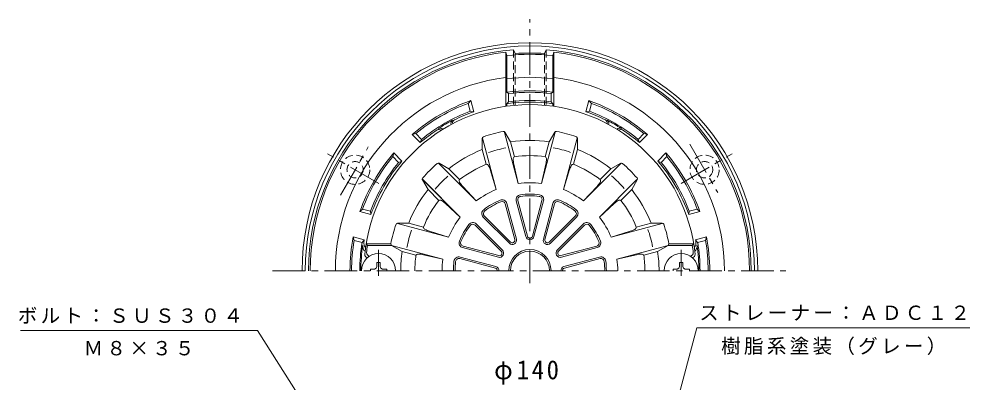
# Model space of a CAD drawing. Units: millimetres, scale not verified. Extents: x -187 to 150, y -231 to 277.
# Drawn here: x -171.1 to 121.1, y 164.8 to 276.5 of the extents above; entities that cross this region are included whole.
import ezdxf

# ---------------------------------------------------------------- set-up
doc = ezdxf.new("R2010")
doc.units = ezdxf.units.MM
doc.header["$LTSCALE"] = 2
doc.linetypes.add('CHAIN1', pattern=[8, 5, -1, 1, -1])
doc.linetypes.add('DASHED1', pattern=[1.8, 1.2, -0.6])
doc.layers.add('0-0_通り芯', color=4, linetype='Continuous', lineweight=9)
doc.layers.add('0-E', color=7, linetype='Continuous', lineweight=9)
doc.styles.add('ＭＳ ゴシック', font='')
doc.styles.get('ＭＳ ゴシック').set_extended_font_data('MS Gothic')

msp = doc.modelspace()

# ---------------------------------------------------------------- linework, layer by layer
at = {"layer": '0-0_通り芯', "color": 7, "linetype": 'CHAIN1'}
for p, q in [((-14.125, 195.415), (-14.125, 276.514)), ((-72.337, 222.411), (-63.767, 237.254)), ((35.051, 238.063), (43.62, 223.22)), ((-60.567, 226.05), (-76.288, 235.127)), ((32.318, 226.05), (48.039, 235.127)), ((-60.625, 197.614), (-60.625, 205.647)), ((32.375, 197.614), (32.375, 205.647)), ((-93.194, 199.237), (64.565, 199.237))]:
    msp.add_line(p, q, dxfattribs=at)
at = {"layer": '0-0_通り芯', "color": 2}
for p, q in [((-21.492, 266.334), (-21.492, 249.702)), ((-21.492, 266.334), (-21.206, 265.301)), ((-19.125, 267.053), (-18.625, 265.919)), ((-9.125, 267.053), (-9.625, 265.919)), ((-6.757, 266.334), (-7.043, 265.301)), ((-6.757, 266.334), (-6.757, 249.702)), ((-21.206, 265.301), (-21.206, 254.054)), ((-7.043, 265.301), (-7.043, 254.054)), ((-21.492, 258.554), (-21.206, 258.191)), ((-6.757, 258.554), (-7.043, 258.191)), ((-33.071, 250.628), (-32.257, 251.45)), ((-31.348, 248.06), (-32.257, 251.45)), ((-21.206, 254.054), (-20.706, 253.612)), ((-7.043, 254.054), (-7.543, 253.612)), ((3.099, 248.06), (4.007, 251.45)), ((4.822, 250.628), (4.007, 251.45)), ((-32.421, 248.202), (-33.071, 250.628)), ((-21.206, 250.522), (-21.206, 249.743)), ((-7.043, 250.522), (-7.043, 249.743)), ((4.172, 248.202), (4.822, 250.628)), ((-32.421, 248.202), (-31.348, 248.06)), ((4.172, 248.202), (3.099, 248.06)), ((-50.277, 241.046), (-49.157, 241.34)), ((-47.795, 238.564), (-50.277, 241.046)), ((-47.382, 239.565), (-49.157, 241.34)), ((19.133, 239.565), (20.908, 241.34)), ((19.546, 238.564), (22.028, 241.046)), ((22.028, 241.046), (20.908, 241.34)), ((-47.795, 238.564), (-47.382, 239.565)), ((19.546, 238.564), (19.133, 239.565)), ((-56.228, 234.269), (-55.934, 235.389)), ((-54.453, 232.494), (-56.228, 234.269)), ((-53.452, 232.907), (-55.934, 235.389)), ((25.203, 232.907), (27.685, 235.389)), ((26.203, 232.494), (27.979, 234.269)), ((27.979, 234.269), (27.685, 235.389)), ((-54.453, 232.494), (-53.452, 232.907)), ((26.203, 232.494), (25.203, 232.907)), ((-66.338, 217.368), (-65.516, 218.183)), ((-62.948, 216.46), (-66.338, 217.368)), ((-63.09, 217.533), (-65.516, 218.183)), ((-62.948, 216.46), (-63.09, 217.533)), ((34.699, 216.46), (34.841, 217.533)), ((34.699, 216.46), (38.089, 217.368)), ((34.841, 217.533), (37.266, 218.183)), ((38.089, 217.368), (37.266, 218.183)), ((-65.019, 208.733), (-68.409, 209.641)), ((-68.409, 209.641), (-68.104, 208.524)), ((-65.679, 207.874), (-68.104, 208.524)), ((-65.019, 208.733), (-65.679, 207.874)), ((36.77, 208.733), (40.16, 209.641)), ((36.77, 208.733), (37.429, 207.874)), ((37.429, 207.874), (39.855, 208.524)), ((40.16, 209.641), (39.855, 208.524))]:
    msp.add_line(p, q, dxfattribs=at)
at = {"layer": '0-0_通り芯', "color": 2, "linetype": 'DASHED1'}
for p, q in [((-19.125, 267.053), (-19.125, 249.991)), ((-18.625, 265.919), (-18.625, 250.038)), ((-9.625, 265.919), (-9.625, 250.038)), ((-9.125, 267.053), (-9.125, 249.991))]:
    msp.add_line(p, q, dxfattribs=at)
at = {"layer": '0-0_通り芯'}
for p, q in [((-28.758, 236.464), (-28.736, 239.886)), ((-24.435, 224.191), (-28.656, 239.947)), ((-17.673, 226.003), (-21.885, 241.722)), ((-10.576, 226.003), (-6.355, 241.758)), ((-8.184, 238.793), (-6.454, 241.746)), ((-3.815, 224.191), (0.397, 239.91)), ((-9.401, 234.254), (-8.184, 238.793)), ((-27.542, 231.924), (-28.758, 236.464)), ((-30.58, 220.642), (-42.088, 232.15)), ((-19.042, 231.974), (-17.673, 226.003)), ((-9.207, 231.974), (-10.576, 226.003)), ((2.331, 220.643), (13.865, 232.177)), ((10.798, 230.523), (13.773, 232.216)), ((-26.234, 230.047), (-24.435, 224.191)), ((-2.015, 230.047), (-3.815, 224.191)), ((7.475, 227.2), (10.798, 230.523)), ((-35.53, 215.693), (-47.277, 227.44)), ((-45.411, 224.159), (-47.103, 227.134)), ((-35.53, 215.693), (-47.064, 227.227)), ((-34.752, 225.129), (-30.58, 220.643)), ((6.503, 225.129), (2.331, 220.643)), ((7.281, 215.693), (18.788, 227.2)), ((-42.088, 220.836), (-45.411, 224.159)), ((-40.017, 219.864), (-35.53, 215.693)), ((-18.755, 208.79), (-21.697, 219.771)), ((-18.272, 208.919), (-21.214, 219.9)), ((-15.374, 209.696), (-18.316, 220.677)), ((-14.891, 209.825), (-17.833, 220.806)), ((-13.358, 209.825), (-10.416, 220.806)), ((-12.875, 209.696), (-9.933, 220.677)), ((-9.977, 208.919), (-7.035, 219.9)), ((-9.494, 208.79), (-6.552, 219.771)), ((11.767, 219.864), (7.281, 215.693)), ((-39.079, 209.547), (-54.798, 213.759)), ((-22.557, 205.548), (-30.596, 213.587)), ((-20.436, 207.67), (-28.475, 215.709)), ((-20.082, 208.023), (-28.121, 216.062)), ((-8.167, 208.023), (-0.128, 216.062)), ((-7.813, 207.67), (0.226, 215.709)), ((-5.692, 205.548), (2.347, 213.587)), ((10.83, 209.547), (26.549, 213.759)), ((-44.934, 211.346), (-39.079, 209.547)), ((-22.911, 205.195), (-30.95, 213.234)), ((-5.338, 205.195), (2.7, 213.234)), ((16.685, 211.346), (10.829, 209.547)), ((-56.858, 207.505), (-64.45, 207.505)), ((-64.45, 207.505), (-64.024, 207.005)), ((28.609, 207.505), (36.201, 207.505)), ((36.201, 207.505), (35.774, 207.005)), ((-40.89, 202.785), (-56.639, 207.005)), ((-53.382, 205.097), (-56.639, 207.005)), ((-49.141, 203.961), (-53.382, 205.097)), ((-23.807, 203.384), (-34.788, 206.327)), ((-23.677, 203.867), (-34.659, 206.81)), ((-4.572, 203.867), (6.409, 206.81)), ((-4.442, 203.384), (6.539, 206.327)), ((12.641, 202.785), (28.39, 207.005)), ((20.892, 203.961), (25.133, 205.097)), ((25.133, 205.097), (28.39, 207.005)), ((-46.861, 204.155), (-40.89, 202.785)), ((-24.713, 200.003), (-35.694, 202.946)), ((-24.583, 200.486), (-35.565, 203.429)), ((-3.666, 200.486), (7.315, 203.429)), ((-3.537, 200.003), (7.445, 202.946)), ((18.612, 204.155), (12.641, 202.785))]:
    msp.add_line(p, q, dxfattribs=at)
at = {"layer": '0-0_通り芯', "color": 6}
for p, q in [((-61.121, 201.737), (-61.143, 200.486)), ((-61.121, 201.737), (-60.625, 201.737)), ((-60.128, 201.737), (-60.625, 201.737)), ((-60.128, 201.737), (-60.106, 200.486)), ((31.879, 201.737), (31.857, 200.486)), ((31.879, 201.737), (32.375, 201.737)), ((32.872, 201.737), (32.375, 201.737)), ((32.872, 201.737), (32.894, 200.486)), ((-63.125, 199.733), (-61.874, 199.755)), ((-63.125, 199.733), (-63.125, 199.237)), ((-61.874, 199.755), (-61.376, 199.988)), ((-61.143, 200.486), (-61.376, 199.988)), ((-60.106, 200.486), (-59.874, 199.988)), ((-59.375, 199.755), (-59.874, 199.988)), ((-58.125, 199.733), (-59.375, 199.755)), ((-58.125, 199.733), (-58.125, 199.237)), ((29.876, 199.733), (31.126, 199.755)), ((29.876, 199.733), (29.876, 199.237)), ((31.126, 199.755), (31.625, 199.988)), ((31.857, 200.486), (31.625, 199.988)), ((32.894, 200.486), (33.126, 199.988)), ((33.625, 199.755), (33.126, 199.988)), ((34.875, 199.733), (33.625, 199.755)), ((34.875, 199.733), (34.875, 199.237))]:
    msp.add_line(p, q, dxfattribs=at)
at = {"layer": '0-0_通り芯', "color": 2}
for points in [[(-20.706, 253.612), (-20.706, 251.093), (-21.206, 250.522)], [(-7.543, 253.612), (-7.543, 251.093), (-7.043, 250.522)]]:
    msp.add_lwpolyline(points, dxfattribs=at)
at = {"layer": '0-0_通り芯'}
for points in [[(-18.849, 234.254), (-20.065, 238.793), (-21.795, 241.746)], [(-0.707, 231.924), (0.509, 236.464), (0.487, 239.886)], [(-35.724, 227.2), (-39.047, 230.523), (-42.022, 232.216)], [(13.839, 220.836), (17.162, 224.16), (18.854, 227.134)], [(-46.812, 212.654), (-51.351, 213.87), (-54.774, 213.849)], [(18.563, 212.654), (23.102, 213.871), (26.525, 213.849)], [(-56.858, 207.505), (-56.639, 207.005), (-64.024, 207.005)], [(28.609, 207.505), (28.39, 207.005), (35.774, 207.005)]]:
    msp.add_lwpolyline(points, dxfattribs=at)
at = {"layer": '0-0_通り芯', "color": 3, "linetype": 'DASHED1'}
for centre, radius in [((-67.818, 230.237), 4.5), ((39.569, 230.237), 4.5), ((-67.818, 230.237), 2.5), ((39.569, 230.237), 2.5)]:
    msp.add_circle(centre, radius, dxfattribs=at)
at = {"layer": '0-0_通り芯', "color": 3}
for radius in [70, 69]:
    msp.add_arc((-14.125, 199.237), radius, 0, 180, dxfattribs=at)
at = {"layer": '0-0_通り芯', "color": 2}
for centre, radius, start, end in [((-14.125, 199.237), 68, 94.21674, 180), ((-14.125, 199.237), 67.5, 96.26608, 180), ((-14.125, 199.237), 66.833, 86.13925, 93.86075), ((-14.125, 199.237), 68, 0, 85.78326), ((-14.125, 199.237), 67.5, 0, 83.73392), ((-14.125, 199.237), 66.443, 83.88185, 96.11815), ((-14.125, 199.237), 59.773, 97.08008, 180), ((-14.125, 199.237), 59.378, 83.15057, 96.84943), ((-14.125, 199.237), 59.773, 0, 82.91992), ((-14.125, 199.236), 55.273, 82.63885, 97.36052), ((-14.125, 199.236), 55.273, 109.15005, 130.84985), ((-14.125, 199.236), 54.773, 83.09845, 96.90092), ((-14.125, 199.236), 52.273, 82.76645, 97.2327), ((-14.125, 199.236), 55.273, 49.15016, 70.84996), ((-14.125, 199.236), 54.773, 110.23764, 129.76228), ((-14.125, 199.236), 51.773, 82.13849, 97.86151), ((-14.125, 199.236), 54.773, 50.23772, 69.76236), ((-14.125, 199.236), 52.273, 110.48886, 129.51105), ((-36.868, 244.63), 1, 116.61301, 193.99612), ((-14.124, 199.237), 51.773, 109.4312, 116.61276), ((-14.125, 199.237), 51.773, 63.38724, 70.5688), ((-14.125, 199.236), 52.273, 50.48895, 69.51114), ((8.619, 244.63), 1, 346.00388, 63.38699), ((-42.065, 241.63), 1, 46.00314, 123.38809), ((-14.125, 199.236), 51.934, 119.99982, 122.81317), ((-41.726, 242.044), 1, 36.04057, 122.8138), ((-14.124, 199.237), 51.934, 117.18681, 120.00015), ((-37.396, 244.544), 1, 117.1873, 203.95883), ((-14.125, 199.237), 51.934, 59.99985, 62.81319), ((9.147, 244.544), 1, 336.04117, 62.8127), ((-14.125, 199.236), 51.934, 57.18683, 60.00018), ((13.477, 242.044), 1, 57.1862, 143.95943), ((13.815, 241.63), 1, 56.61191, 133.99686), ((-14.125, 199.236), 51.773, 123.38719, 130.56874), ((-14.125, 199.236), 51.773, 49.43127, 56.61282), ((-14.124, 199.237), 55.273, 139.15007, 160.84987), ((-14.124, 199.237), 54.773, 140.23764, 159.76228), ((-14.125, 199.237), 55.273, 19.15013, 40.84993), ((-14.125, 199.237), 54.773, 20.23773, 39.76237), ((-14.124, 199.237), 52.273, 140.48889, 159.51108), ((-14.124, 199.237), 51.773, 139.43121, 160.56911), ((-14.125, 199.237), 51.773, 19.43089, 40.56879), ((-14.125, 199.237), 52.273, 20.48892, 39.51111), ((-14.125, 199.237), 55.273, 169.15015, 180.00011), ((-14.125, 199.237), 54.773, 170.23772, 180.00011), ((-14.125, 199.237), 52.273, 170.48894, 180.00012), ((-63.166, 207.737), 2, 170.16704, 223.21382), ((-14.125, 199.237), 51.773, 169.43123, 170.16713), ((34.917, 207.737), 2, 316.78618, 9.83296), ((-14.125, 199.237), 51.773, 9.83287, 10.56877), ((-14.125, 199.237), 52.273, 359.99988, 9.51106), ((-14.125, 199.237), 54.773, 359.99989, 9.76228), ((-14.125, 199.237), 55.273, 359.99989, 10.84984), ((-14.125, 199.237), 51.934, 171.36174, 180.00012), ((-63.492, 206.737), 2, 171.36157, 230.12915), ((35.243, 206.737), 2, 309.87085, 8.63843), ((-14.125, 199.237), 51.934, 359.99988, 8.63828)]:
    msp.add_arc(centre, radius, start, end, dxfattribs=at)
at = {"layer": '0-0_通り芯'}
for centre, radius, start, end in [((-14.125, 199.237), 51, 5.73918, 174.26082), ((-28.236, 239.883), 0.5, 109.14574, 179.63507), ((-14.125, 199.237), 43.526, 100.85364, 109.14647), ((-22.226, 241.493), 0.5, 30.36548, 100.85481), ((-6.023, 241.493), 0.5, 79.14574, 149.63507), ((-14.125, 199.237), 43.526, 70.85364, 79.14647), ((-0.013, 239.883), 0.5, 0.36548, 70.85481), ((-14.124, 199.237), 38.431, 101.0271, 109.30084), ((-14.124, 199.237), 40, 81.45947, 98.5406), ((-14.124, 199.237), 38.431, 71.0271, 79.30084), ((-14.124, 199.237), 40, 111.45947, 128.5406), ((-18.415, 233.54), 0.835, 121.24127, 181.61165), ((-14.124, 199.237), 35.334, 82.31683, 97.68327), ((-9.834, 233.54), 0.835, 358.38835, 58.75873), ((-14.125, 199.237), 40, 51.45947, 68.5406), ((-14.124, 199.237), 43.526, 130.85364, 139.14647), ((-42.269, 231.781), 0.5, 60.36548, 130.85481), ((-14.124, 199.237), 35.334, 112.31683, 127.68327), ((-27.56, 231.089), 0.835, 28.38835, 88.75873), ((-36.229, 226.783), 10.514, 18.08182, 26.57152), ((-8.755, 234.145), 10.514, 183.42848, 191.91818), ((-19.495, 234.145), 10.514, 348.08182, 356.57152), ((7.98, 226.783), 10.514, 153.42848, 161.91818), ((-0.689, 231.089), 0.835, 91.24127, 151.61165), ((-14.125, 199.237), 35.334, 52.31683, 67.68327), ((14.02, 231.781), 0.5, 49.14574, 119.63507), ((-14.125, 199.237), 43.526, 40.85364, 49.14647), ((-14.125, 199.237), 38.431, 131.0271, 139.30084), ((-14.124, 199.237), 38.431, 41.0271, 49.30084), ((-46.669, 227.381), 0.5, 139.14574, 209.63507), ((-34.992, 226.798), 0.835, 151.24127, 211.61165), ((-26.928, 232.153), 10.514, 213.42848, 221.91818), ((-14.124, 199.237), 27, 82.4491, 97.55257), ((-1.321, 232.153), 10.514, 318.08182, 326.57152), ((6.743, 226.799), 0.835, 328.38835, 28.75873), ((18.419, 227.382), 0.5, 330.36548, 40.85481), ((-14.124, 199.237), 40, 141.45947, 158.5406), ((-14.124, 199.237), 27, 112.4491, 127.55257), ((-16.868, 221.065), 1.5, 97.16284, 195.0007), ((-14.124, 199.237), 23.5, 82.83824, 97.16333), ((-14.124, 199.237), 23, 82.83824, 97.16333), ((-11.381, 221.065), 1.5, 344.99875, 82.83661), ((-14.124, 199.237), 27, 52.4491, 67.55257), ((-14.125, 199.237), 40, 21.45947, 38.5406), ((-14.124, 199.237), 35.334, 142.31683, 157.68327), ((-41.686, 220.104), 0.835, 58.38835, 118.75873), ((-47.041, 212.04), 10.514, 48.08182, 56.57152), ((-14.124, 199.237), 23.5, 112.83824, 127.16333), ((-14.124, 199.237), 23, 112.83824, 127.16333), ((-22.663, 219.512), 1.5, 14.99875, 112.83661), ((-22.663, 219.512), 1, 14.99875, 112.83661), ((-16.868, 221.065), 1, 97.16284, 195.0007), ((-11.381, 221.065), 1, 344.99875, 82.83661), ((-5.586, 219.512), 1.5, 67.16284, 165.0007), ((-5.586, 219.512), 1, 67.16284, 165.0007), ((-14.124, 199.237), 23, 52.83824, 67.16333), ((-14.124, 199.237), 23.5, 52.83824, 67.16333), ((18.791, 212.04), 10.514, 123.42848, 131.91818), ((13.437, 220.104), 0.835, 61.24127, 121.61165), ((-14.125, 199.237), 35.334, 22.31683, 37.68327), ((-27.414, 216.769), 1.5, 127.16284, 225.0007), ((-27.414, 216.769), 1, 127.16284, 225.0007), ((-0.835, 216.769), 1, 314.99875, 52.83661), ((-0.835, 216.769), 1.5, 314.99875, 52.83661), ((-14.124, 199.237), 43.526, 160.85356, 169.04956), ((-54.771, 213.349), 0.5, 90.36548, 160.85481), ((-14.124, 199.237), 27, 142.4491, 157.55257), ((-14.124, 199.237), 23.5, 142.83824, 157.16333), ((-31.657, 212.527), 1.5, 44.99875, 142.83661), ((-31.657, 212.527), 1, 44.99875, 142.83661), ((3.408, 212.527), 1.5, 37.16284, 135.0007), ((3.408, 212.527), 1, 37.16284, 135.0007), ((-14.124, 199.237), 23.5, 22.83824, 37.16333), ((-14.124, 199.236), 27, 22.4491, 37.55257), ((26.521, 213.349), 0.5, 19.14574, 89.63507), ((-14.125, 199.237), 43.526, 10.95044, 19.14644), ((-14.125, 199.237), 38.431, 161.0271, 169.30084), ((-45.977, 212.672), 0.835, 181.24127, 241.61165), ((-41.671, 221.341), 10.514, 243.42848, 251.91818), ((-14.124, 199.237), 23, 142.83824, 157.16333), ((-14.124, 199.237), 23, 22.83824, 37.16333), ((13.422, 221.341), 10.514, 288.08182, 296.57152), ((17.728, 212.672), 0.835, 298.38835, 358.75873), ((-14.124, 199.237), 38.431, 11.0271, 19.30084), ((-34.4, 207.775), 1.5, 157.16284, 255.0007), ((-34.4, 207.775), 1, 157.16284, 255.0007), ((-19.521, 208.584), 1.294, 224.9991, 15.0005), ((-19.521, 208.584), 0.794, 224.9991, 15.0005), ((-14.124, 210.03), 1.294, 194.9991, 345.0005), ((-14.124, 210.03), 0.794, 194.9991, 345.0005), ((-8.728, 208.584), 1.294, 164.9991, 315.0005), ((-8.728, 208.584), 0.794, 164.9991, 315.0005), ((6.151, 207.775), 1, 284.99962, 22.83748), ((6.151, 207.775), 1, 284.99875, 22.83661), ((6.151, 207.775), 1.5, 284.99933, 22.83719), ((-63.318, 204.737), 1, 173.62073, 269.38744), ((-14.125, 199.237), 50.5, 171.15137, 173.62064), ((-14.124, 199.237), 39.693, 171.50986, 180.00005), ((-23.472, 204.634), 1.294, 254.9991, 45.0005), ((-23.472, 204.634), 0.794, 254.9991, 45.0005), ((-14.124, 199.237), 6.5, 0, 180), ((-14.124, 199.237), 6, 0, 180), ((-4.777, 204.634), 1.294, 134.99939, 285.00079), ((-4.777, 204.634), 0.794, 134.99968, 285.00108), ((-14.125, 199.237), 39.693, 359.99995, 8.49013), ((35.069, 204.737), 1, 270, 6.37927), ((-14.125, 199.237), 50.5, 6.37936, 8.84863), ((-63.874, 204.237), 1, 174.26093, 261.97716), ((-14.124, 199.237), 35.334, 172.31683, 180.00023), ((-48.427, 203.528), 0.835, 88.38835, 148.75873), ((-49.033, 193.867), 10.514, 78.08182, 86.57152), ((-14.125, 199.237), 27, 172.4491, 180.00097), ((-14.124, 199.237), 23.5, 172.83824, 180.00077), ((-35.953, 201.98), 1.5, 74.99875, 172.83661), ((-14.124, 199.237), 23, 172.83824, 180.00078), ((-35.953, 201.98), 1, 74.99875, 172.83661), ((7.704, 201.98), 1.5, 7.16379, 105.00165), ((7.704, 201.98), 1, 7.16316, 105.00102), ((-14.125, 199.237), 23, 359.99922, 7.16173), ((-14.125, 199.237), 23.5, 359.99923, 7.16177), ((-14.125, 199.237), 27, 359.99903, 7.55092), ((20.783, 193.867), 10.514, 93.42848, 101.91818), ((20.178, 203.528), 0.835, 31.24127, 91.61165), ((-14.125, 199.237), 35.334, 359.99977, 7.68317), ((35.625, 204.237), 1, 278.02335, 5.73907), ((-24.918, 199.237), 0.794, 0, 75.0005), ((-24.918, 199.237), 1.294, 0, 75.0005), ((-3.331, 199.237), 1.294, 104.9996, 180), ((-3.331, 199.237), 0.794, 104.99931, 180)]:
    msp.add_arc(centre, radius, start, end, dxfattribs=at)
at = {"layer": '0-0_通り芯', "color": 6}
for centre, start, end in [((-60.625, 199.237), 90, 180), ((-60.625, 199.237), 0, 90), ((32.375, 199.237), 90, 180), ((32.375, 199.237), 0, 90)]:
    msp.add_arc(centre, 5.25, start, end, dxfattribs=at)
at = {"layer": '0-E'}
for p, q in [((21.292, 121.795), (37.184, 181.724)), ((37.184, 181.724), (121.1, 181.724)), ((-170.608, 180.896), (-97.864, 180.896)), ((-45.125, 98.013), (-97.864, 180.896))]:
    msp.add_line(p, q, dxfattribs=at)

# ---------------------------------------------------------------- texts
at = {"layer": '0-0_通り芯', "color": 2, "insert": (-25.125, 164.297), "char_height": 5.865, "attachment_point": 7, "style": 'ＭＳ ゴシック'}
msp.add_mtext('\\T1.21;\\W0.95;φ140', dxfattribs=at)
at = {"layer": '0-E', "char_height": 4.399, "attachment_point": 7, "style": 'ＭＳ ゴシック'}
for s, insert in [('\\T1.17;ボルト：ＳＵＳ３０４', (-171.457, 182.988)), ('\\T1.17;ストレーナー：ＡＤＣ１２', (37.897, 183.898)), ('\\T1.17;樹脂系塗装（グレー）', (44.642, 173.333)), ('\\T1.17;Ｍ８×３５', (-151.236, 173.183))]:
    msp.add_mtext(s, dxfattribs=dict(at, insert=insert))

doc.saveas('drawing.dxf')
